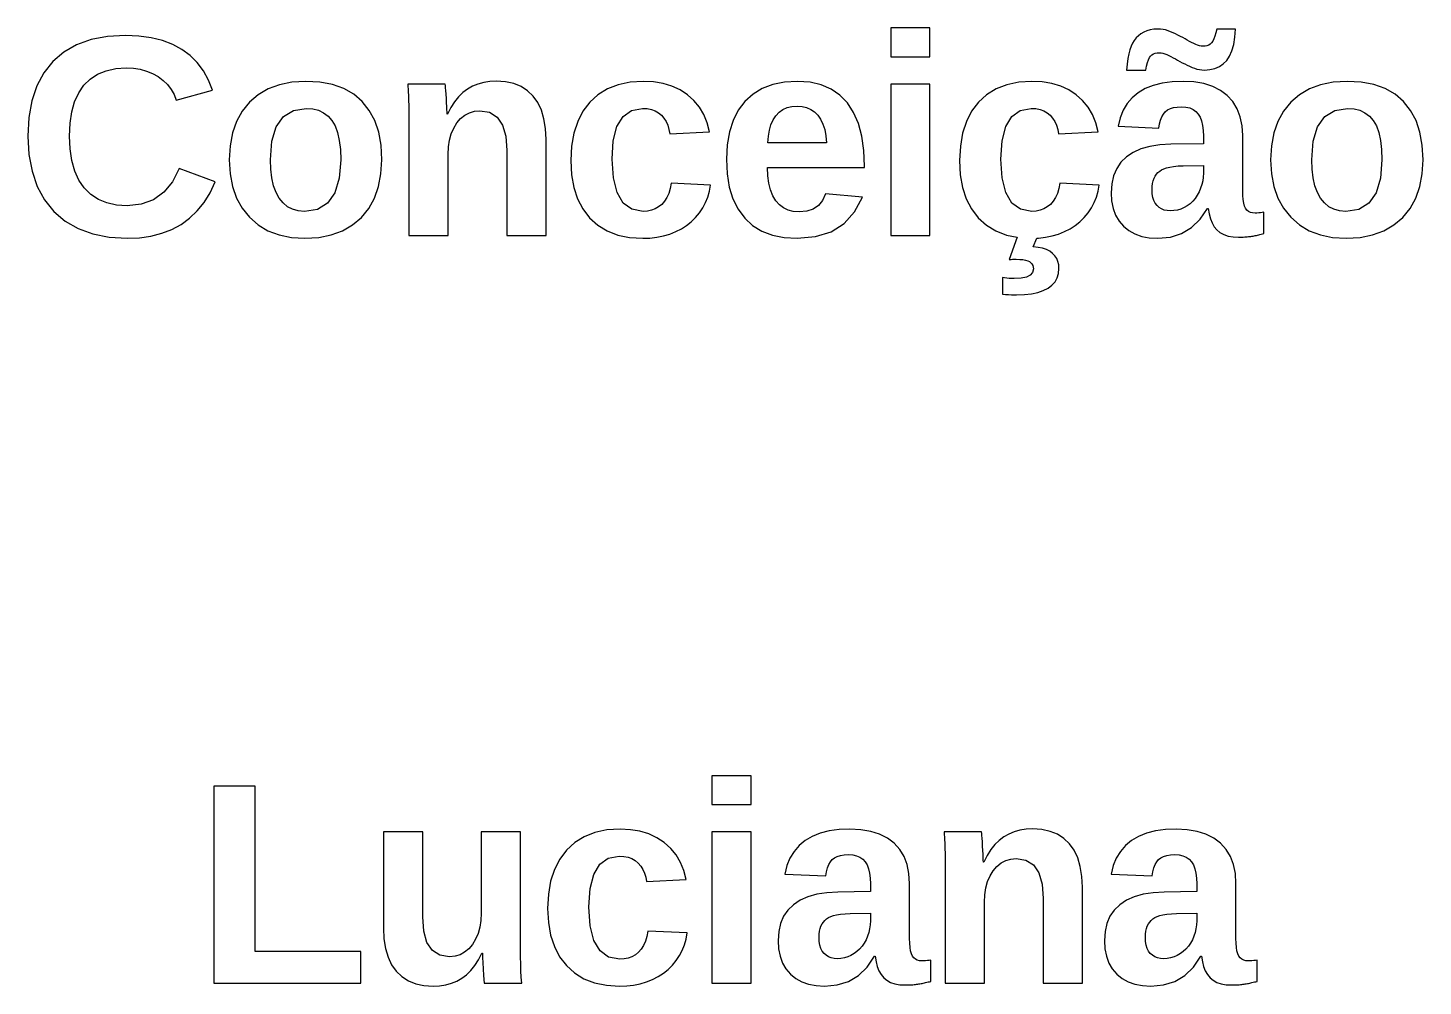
# Model space of a CAD drawing. Header units: metres. Extents: x 18 to 589, y 31 to 387.
# Drawn here: x 535 to 589.2, y 175.6 to 212.7 of the extents above; entities that cross this region are included whole.
import ezdxf

# ---------------------------------------------------------------- set-up
doc = ezdxf.new("R2010")
doc.units = ezdxf.units.M

msp = doc.modelspace()

# ---------------------------------------------------------------- linework, layer by layer
for p, q in [((537.473, 212.274), (536.91, 212.072)), ((538.106, 212.395), (537.473, 212.274)), ((538.809, 212.435), (538.106, 212.395)), ((539.327, 212.414), (538.809, 212.435)), ((539.805, 212.349), (539.327, 212.414)), ((540.243, 212.241), (539.805, 212.349)), ((540.641, 212.09), (540.243, 212.241)), ((570.024, 212.728), (568.5, 212.728)), ((568.5, 212.728), (568.5, 211.605)), ((570.024, 211.605), (570.024, 212.728)), ((577.952, 212.24), (577.885, 212.132)), ((578.029, 212.338), (577.952, 212.24)), ((578.114, 212.425), (578.029, 212.338)), ((578.21, 212.503), (578.114, 212.425)), ((578.316, 212.568), (578.21, 212.503)), ((578.435, 212.619), (578.316, 212.568)), ((578.568, 212.656), (578.435, 212.619)), ((578.713, 212.677), (578.568, 212.656)), ((578.871, 212.685), (578.713, 212.677)), ((578.969, 212.681), (578.871, 212.685)), ((579.067, 212.668), (578.969, 212.681)), ((579.164, 212.648), (579.067, 212.668)), ((579.262, 212.619), (579.164, 212.648)), ((579.36, 212.582), (579.262, 212.619)), ((579.457, 212.539), (579.36, 212.582)), ((579.552, 212.495), (579.457, 212.539)), ((579.647, 212.449), (579.552, 212.495)), ((579.74, 212.401), (579.647, 212.449)), ((579.831, 212.351), (579.74, 212.401)), ((579.921, 212.301), (579.831, 212.351)), ((580.009, 212.253), (579.921, 212.301)), ((580.094, 212.207), (580.009, 212.253)), ((580.999, 212.214), (580.952, 212.15)), ((581.042, 212.3), (580.999, 212.214)), ((581.081, 212.407), (581.042, 212.3)), ((581.117, 212.535), (581.081, 212.407)), ((581.15, 212.685), (581.117, 212.535)), ((581.882, 212.685), (581.15, 212.685)), ((581.809, 212.081), (581.856, 212.363)), ((581.856, 212.363), (581.882, 212.685)), ((536.417, 211.79), (535.993, 211.426)), ((536.91, 212.072), (536.417, 211.79)), ((541, 211.895), (540.641, 212.09)), ((541.318, 211.659), (541, 211.895)), ((577.735, 211.721), (577.7, 211.537)), ((577.778, 211.88), (577.735, 211.721)), ((577.827, 212.015), (577.778, 211.88)), ((577.885, 212.132), (577.827, 212.015)), ((578.587, 211.638), (578.637, 211.683)), ((578.637, 211.683), (578.697, 211.718)), ((578.697, 211.718), (578.765, 211.743)), ((578.765, 211.743), (578.841, 211.758)), ((578.841, 211.758), (578.926, 211.763)), ((578.926, 211.763), (578.992, 211.758)), ((578.992, 211.758), (579.062, 211.746)), ((579.062, 211.746), (579.136, 211.726)), ((579.136, 211.726), (579.212, 211.697)), ((579.212, 211.697), (579.292, 211.66)), ((580.177, 212.163), (580.094, 212.207)), ((580.257, 212.121), (580.177, 212.163)), ((580.335, 212.083), (580.257, 212.121)), ((580.409, 212.055), (580.335, 212.083)), ((580.48, 212.034), (580.409, 212.055)), ((580.548, 212.022), (580.48, 212.034)), ((580.613, 212.018), (580.548, 212.022)), ((580.696, 212.023), (580.613, 212.018)), ((580.771, 212.039), (580.696, 212.023)), ((580.839, 212.065), (580.771, 212.039)), ((580.899, 212.103), (580.839, 212.065)), ((580.952, 212.15), (580.899, 212.103)), ((581.649, 211.631), (581.74, 211.837)), ((581.74, 211.837), (581.809, 212.081)), ((535.993, 211.426), (535.644, 210.988)), ((538.057, 211.069), (538.428, 211.15)), ((538.428, 211.15), (538.841, 211.177)), ((538.841, 211.177), (539.118, 211.163)), ((539.118, 211.163), (539.38, 211.123)), ((541.596, 211.383), (541.318, 211.659)), ((541.834, 211.065), (541.596, 211.383)), ((568.5, 211.605), (570.024, 211.605)), ((577.672, 211.328), (577.651, 211.095)), ((577.7, 211.537), (577.672, 211.328)), ((578.394, 211.095), (578.426, 211.251)), ((578.426, 211.251), (578.461, 211.383)), ((578.461, 211.383), (578.5, 211.491)), ((578.5, 211.491), (578.542, 211.576)), ((578.542, 211.576), (578.587, 211.638)), ((579.292, 211.66), (579.374, 211.617)), ((579.374, 211.617), (579.458, 211.573)), ((579.458, 211.573), (579.545, 211.527)), ((579.545, 211.527), (579.633, 211.479)), ((579.633, 211.479), (579.723, 211.429)), ((579.723, 211.429), (579.815, 211.379)), ((579.815, 211.379), (579.907, 211.331)), ((579.907, 211.331), (580.001, 211.285)), ((580.001, 211.285), (580.096, 211.241)), ((580.096, 211.241), (580.192, 211.198)), ((580.192, 211.198), (580.289, 211.161)), ((580.289, 211.161), (580.385, 211.133)), ((580.385, 211.133), (580.481, 211.112)), ((580.886, 211.11), (581.079, 211.154)), ((581.079, 211.154), (581.252, 211.228)), ((581.252, 211.228), (581.405, 211.331)), ((581.405, 211.331), (581.537, 211.464)), ((581.537, 211.464), (581.649, 211.631)), ((535.644, 210.988), (535.372, 210.479)), ((537.195, 210.504), (537.44, 210.746)), ((537.44, 210.746), (537.728, 210.935)), ((537.728, 210.935), (538.057, 211.069)), ((539.38, 211.123), (539.626, 211.055)), ((539.626, 211.055), (539.858, 210.96)), ((539.858, 210.96), (540.075, 210.838)), ((540.075, 210.838), (540.271, 210.693)), ((540.271, 210.693), (540.439, 210.529)), ((542.031, 210.707), (541.834, 211.065)), ((542.188, 210.309), (542.031, 210.707)), ((545.266, 210.624), (544.779, 210.526)), ((545.803, 210.656), (545.266, 210.624)), ((546.351, 210.625), (545.803, 210.656)), ((546.844, 210.531), (546.351, 210.625)), ((552.707, 210.613), (552.485, 210.552)), ((552.944, 210.649), (552.707, 210.613)), ((553.195, 210.661), (552.944, 210.649)), ((553.551, 210.638), (553.195, 210.661)), ((553.872, 210.569), (553.551, 210.638)), ((558.386, 210.624), (557.922, 210.526)), ((558.9, 210.656), (558.386, 210.624)), ((559.3, 210.635), (558.9, 210.656)), ((559.672, 210.573), (559.3, 210.635)), ((564.385, 210.625), (563.928, 210.531)), ((564.89, 210.656), (564.385, 210.625)), ((565.372, 210.623), (564.89, 210.656)), ((565.806, 210.522), (565.372, 210.623)), ((573.468, 210.624), (573.004, 210.526)), ((573.982, 210.656), (573.468, 210.624)), ((574.382, 210.635), (573.982, 210.656)), ((574.754, 210.573), (574.382, 210.635)), ((577.651, 211.095), (578.394, 211.095)), ((579.42, 210.638), (579.036, 210.585)), ((579.842, 210.656), (579.42, 210.638)), ((580.267, 210.634), (579.842, 210.656)), ((580.65, 210.568), (580.267, 210.634)), ((580.481, 211.112), (580.577, 211.1)), ((580.577, 211.1), (580.672, 211.095)), ((580.672, 211.095), (580.886, 211.11)), ((585.67, 210.624), (585.183, 210.526)), ((586.207, 210.656), (585.67, 210.624)), ((586.755, 210.625), (586.207, 210.656)), ((587.248, 210.531), (586.755, 210.625)), ((535.372, 210.479), (535.178, 209.901)), ((536.835, 209.866), (536.993, 210.21)), ((536.993, 210.21), (537.195, 210.504)), ((540.439, 210.529), (540.579, 210.346)), ((540.579, 210.346), (540.692, 210.144)), ((540.692, 210.144), (540.778, 209.924)), ((540.778, 209.924), (542.188, 210.309)), ((543.954, 210.137), (543.617, 209.845)), ((544.341, 210.364), (543.954, 210.137)), ((544.779, 210.526), (544.341, 210.364)), ((547.283, 210.374), (546.844, 210.531)), ((547.667, 210.154), (547.283, 210.374)), ((547.997, 209.872), (547.667, 210.154)), ((551.215, 210.548), (549.761, 210.548)), ((549.761, 210.548), (549.768, 210.45)), ((549.768, 210.45), (549.774, 210.347)), ((549.774, 210.347), (549.78, 210.239)), ((549.78, 210.239), (549.786, 210.126)), ((549.786, 210.126), (549.791, 210.008)), ((551.222, 210.493), (551.215, 210.548)), ((551.23, 210.41), (551.222, 210.493)), ((551.238, 210.3), (551.23, 210.41)), ((551.248, 210.162), (551.238, 210.3)), ((551.258, 209.997), (551.248, 210.162)), ((551.735, 210.056), (551.58, 209.86)), ((551.903, 210.221), (551.735, 210.056)), ((552.083, 210.358), (551.903, 210.221)), ((552.277, 210.467), (552.083, 210.358)), ((552.485, 210.552), (552.277, 210.467)), ((554.158, 210.454), (553.872, 210.569)), ((554.41, 210.294), (554.158, 210.454)), ((554.627, 210.087), (554.41, 210.294)), ((554.807, 209.835), (554.627, 210.087)), ((557.14, 210.137), (556.822, 209.845)), ((557.506, 210.364), (557.14, 210.137)), ((557.922, 210.526), (557.506, 210.364)), ((560.014, 210.469), (559.672, 210.573)), ((560.329, 210.323), (560.014, 210.469)), ((560.614, 210.135), (560.329, 210.323)), ((560.865, 209.911), (560.614, 210.135)), ((563.158, 210.156), (562.845, 209.875)), ((563.519, 210.375), (563.158, 210.156)), ((563.928, 210.531), (563.519, 210.375)), ((566.192, 210.354), (565.806, 210.522)), ((566.531, 210.12), (566.192, 210.354)), ((566.822, 209.818), (566.531, 210.12)), ((570.024, 210.548), (568.5, 210.548)), ((568.5, 210.548), (568.5, 204.678)), ((570.024, 204.678), (570.024, 210.548)), ((572.222, 210.137), (571.904, 209.845)), ((572.588, 210.364), (572.222, 210.137)), ((573.004, 210.526), (572.588, 210.364)), ((575.096, 210.469), (574.754, 210.573)), ((575.411, 210.323), (575.096, 210.469)), ((575.696, 210.135), (575.411, 210.323)), ((575.947, 209.911), (575.696, 210.135)), ((578.104, 210.214), (577.868, 210.021)), ((578.377, 210.373), (578.104, 210.214)), ((578.688, 210.497), (578.377, 210.373)), ((579.036, 210.585), (578.688, 210.497)), ((580.993, 210.459), (580.65, 210.568)), ((581.295, 210.305), (580.993, 210.459)), ((581.556, 210.108), (581.295, 210.305)), ((581.773, 209.871), (581.556, 210.108)), ((584.359, 210.137), (584.021, 209.845)), ((584.746, 210.364), (584.359, 210.137)), ((585.183, 210.526), (584.746, 210.364)), ((587.687, 210.374), (587.248, 210.531)), ((588.071, 210.154), (587.687, 210.374)), ((588.401, 209.872), (588.071, 210.154)), ((535.178, 209.901), (535.061, 209.253)), ((536.723, 209.472), (536.835, 209.866)), ((543.617, 209.845), (543.336, 209.497)), ((544.936, 209.291), (545.325, 209.53)), ((545.325, 209.53), (545.825, 209.609)), ((545.825, 209.609), (546.073, 209.59)), ((546.073, 209.59), (546.296, 209.534)), ((546.296, 209.534), (546.494, 209.439)), ((548.269, 209.531), (547.997, 209.872)), ((548.481, 209.135), (548.269, 209.531)), ((549.791, 210.008), (549.796, 209.881)), ((549.796, 209.881), (549.8, 209.74)), ((549.8, 209.74), (549.802, 209.585)), ((549.802, 209.585), (549.804, 209.417)), ((551.268, 209.829), (551.258, 209.997)), ((551.276, 209.684), (551.268, 209.829)), ((551.281, 209.561), (551.276, 209.684)), ((551.284, 209.46), (551.281, 209.561)), ((551.437, 209.636), (551.307, 209.381)), ((551.58, 209.86), (551.437, 209.636)), ((552.348, 209.498), (552.56, 209.517)), ((552.56, 209.517), (552.937, 209.455)), ((554.946, 209.541), (554.807, 209.835)), ((555.046, 209.205), (554.946, 209.541)), ((556.822, 209.845), (556.559, 209.495)), ((558.114, 209.294), (558.444, 209.53)), ((558.444, 209.53), (558.867, 209.609)), ((558.867, 209.609), (559.05, 209.598)), ((559.05, 209.598), (559.215, 209.566)), ((559.215, 209.566), (559.362, 209.513)), ((559.362, 209.513), (559.492, 209.437)), ((561.076, 209.655), (560.865, 209.911)), ((561.246, 209.368), (561.076, 209.655)), ((562.586, 209.536), (562.384, 209.142)), ((562.845, 209.875), (562.586, 209.536)), ((564.168, 209.456), (564.313, 209.561)), ((564.313, 209.561), (564.479, 209.636)), ((564.479, 209.636), (564.664, 209.681)), ((564.664, 209.681), (564.869, 209.696)), ((564.869, 209.696), (565.062, 209.682)), ((565.062, 209.682), (565.239, 209.639)), ((565.239, 209.639), (565.4, 209.568)), ((565.4, 209.568), (565.544, 209.469)), ((567.062, 209.452), (566.822, 209.818)), ((571.904, 209.845), (571.641, 209.495)), ((573.196, 209.294), (573.526, 209.53)), ((573.526, 209.53), (573.95, 209.609)), ((573.95, 209.609), (574.132, 209.598)), ((574.132, 209.598), (574.297, 209.566)), ((574.297, 209.566), (574.444, 209.513)), ((574.444, 209.513), (574.574, 209.437)), ((576.158, 209.655), (575.947, 209.911)), ((576.328, 209.368), (576.158, 209.655)), ((577.516, 209.534), (577.398, 209.241)), ((577.672, 209.794), (577.516, 209.534)), ((577.868, 210.021), (577.672, 209.794)), ((579.156, 209.476), (579.244, 209.546)), ((579.244, 209.546), (579.351, 209.6)), ((579.351, 209.6), (579.475, 209.638)), ((579.475, 209.638), (579.617, 209.661)), ((579.617, 209.661), (579.777, 209.669)), ((579.777, 209.669), (579.949, 209.658)), ((579.949, 209.658), (580.101, 209.624)), ((580.101, 209.624), (580.232, 209.568)), ((580.232, 209.568), (580.343, 209.49)), ((581.942, 209.596), (581.773, 209.871)), ((582.062, 209.285), (581.942, 209.596)), ((584.021, 209.845), (583.74, 209.497)), ((585.34, 209.291), (585.729, 209.53)), ((585.729, 209.53), (586.229, 209.609)), ((586.229, 209.609), (586.477, 209.59)), ((586.477, 209.59), (586.7, 209.534)), ((586.7, 209.534), (586.899, 209.439)), ((588.674, 209.531), (588.401, 209.872)), ((588.886, 209.135), (588.674, 209.531)), ((535.061, 209.253), (535.022, 208.535)), ((536.633, 208.535), (536.656, 209.029)), ((536.656, 209.029), (536.723, 209.472)), ((543.117, 209.1), (542.961, 208.654)), ((543.336, 209.497), (543.117, 209.1)), ((544.658, 208.893), (544.936, 209.291)), ((546.494, 209.439), (546.668, 209.307)), ((546.668, 209.307), (546.817, 209.137)), ((546.817, 209.137), (546.94, 208.925)), ((548.633, 208.685), (548.481, 209.135)), ((549.804, 209.417), (549.805, 209.235)), ((549.805, 209.235), (549.805, 204.678)), ((551.286, 209.381), (551.284, 209.46)), ((551.307, 209.381), (551.286, 209.381)), ((551.546, 208.842), (551.668, 209.042)), ((551.668, 209.042), (551.812, 209.213)), ((551.812, 209.213), (551.973, 209.346)), ((551.973, 209.346), (552.152, 209.441)), ((552.152, 209.441), (552.348, 209.498)), ((552.937, 209.455), (553.23, 209.27)), ((553.23, 209.27), (553.44, 208.96)), ((555.106, 208.826), (555.046, 209.205)), ((556.354, 209.094), (556.207, 208.641)), ((556.559, 209.495), (556.354, 209.094)), ((557.879, 208.9), (558.114, 209.294)), ((559.492, 209.437), (559.605, 209.341)), ((559.605, 209.341), (559.702, 209.226)), ((559.702, 209.226), (559.782, 209.097)), ((559.782, 209.097), (559.847, 208.953)), ((561.376, 209.049), (561.246, 209.368)), ((561.466, 208.698), (561.376, 209.049)), ((562.384, 209.142), (562.239, 208.695)), ((563.792, 208.765), (563.853, 208.975)), ((563.853, 208.975), (563.936, 209.16)), ((563.936, 209.16), (564.042, 209.322)), ((564.042, 209.322), (564.168, 209.456)), ((565.544, 209.469), (565.672, 209.341)), ((565.672, 209.341), (565.781, 209.184)), ((565.781, 209.184), (565.869, 209)), ((565.869, 209), (565.938, 208.786)), ((567.249, 209.023), (567.062, 209.452)), ((567.382, 208.532), (567.249, 209.023)), ((571.436, 209.094), (571.289, 208.641)), ((571.641, 209.495), (571.436, 209.094)), ((572.961, 208.9), (573.196, 209.294)), ((574.574, 209.437), (574.687, 209.341)), ((574.687, 209.341), (574.784, 209.226)), ((574.784, 209.226), (574.864, 209.097)), ((574.864, 209.097), (574.929, 208.953)), ((576.458, 209.049), (576.328, 209.368)), ((576.548, 208.698), (576.458, 209.049)), ((577.398, 209.241), (577.32, 208.915)), ((578.909, 208.839), (578.935, 209.007)), ((578.935, 209.007), (578.972, 209.154)), ((578.972, 209.154), (579.022, 209.282)), ((579.022, 209.282), (579.083, 209.389)), ((579.083, 209.389), (579.156, 209.476)), ((580.343, 209.49), (580.434, 209.389)), ((580.434, 209.389), (580.506, 209.266)), ((580.506, 209.266), (580.562, 209.119)), ((580.562, 209.119), (580.602, 208.948)), ((582.134, 208.937), (582.062, 209.285)), ((583.521, 209.1), (583.365, 208.654)), ((583.74, 209.497), (583.521, 209.1)), ((585.062, 208.893), (585.34, 209.291)), ((586.899, 209.439), (587.072, 209.307)), ((587.072, 209.307), (587.221, 209.137)), ((587.221, 209.137), (587.344, 208.925)), ((589.037, 208.685), (588.886, 209.135)), ((535.022, 208.535), (535.063, 207.818)), ((536.657, 208.033), (536.633, 208.535)), ((542.961, 208.654), (542.867, 208.161)), ((544.491, 208.335), (544.658, 208.893)), ((546.94, 208.925), (547.036, 208.668)), ((547.036, 208.668), (547.104, 208.364)), ((548.723, 208.179), (548.633, 208.685)), ((551.383, 208.376), (551.451, 208.62)), ((551.451, 208.62), (551.546, 208.842)), ((553.44, 208.96), (553.565, 208.528)), ((553.565, 208.528), (553.607, 207.971)), ((555.126, 208.405), (555.106, 208.826)), ((556.207, 208.641), (556.119, 208.136)), ((557.737, 208.349), (557.879, 208.9)), ((559.847, 208.953), (559.897, 208.795)), ((559.897, 208.795), (559.931, 208.622)), ((559.931, 208.622), (561.466, 208.698)), ((562.239, 208.695), (562.153, 208.195)), ((563.735, 208.275), (563.753, 208.532)), ((563.753, 208.532), (563.792, 208.765)), ((565.938, 208.786), (565.986, 208.545)), ((565.986, 208.545), (566.013, 208.275)), ((567.462, 207.979), (567.382, 208.532)), ((571.289, 208.641), (571.202, 208.136)), ((572.82, 208.349), (572.961, 208.9)), ((574.929, 208.953), (574.979, 208.795)), ((574.979, 208.795), (575.013, 208.622)), ((575.013, 208.622), (576.548, 208.698)), ((577.32, 208.915), (578.909, 208.839)), ((580.602, 208.948), (580.626, 208.753)), ((580.626, 208.753), (580.634, 208.535)), ((580.634, 208.535), (580.634, 208.237)), ((582.158, 208.551), (582.134, 208.937)), ((582.158, 206.414), (582.158, 208.551)), ((583.365, 208.654), (583.271, 208.161)), ((584.896, 208.335), (585.062, 208.893)), ((587.344, 208.925), (587.44, 208.668)), ((587.44, 208.668), (587.509, 208.364)), ((589.128, 208.179), (589.037, 208.685)), ((536.726, 207.58), (536.657, 208.033)), ((542.867, 208.161), (542.836, 207.618)), ((544.436, 207.618), (544.491, 208.335)), ((547.104, 208.364), (547.145, 208.014)), ((547.145, 208.014), (547.159, 207.618)), ((548.754, 207.618), (548.723, 208.179)), ((551.329, 207.825), (551.343, 208.111)), ((551.343, 208.111), (551.383, 208.376)), ((553.607, 207.971), (553.607, 204.678)), ((555.126, 204.678), (555.126, 208.405)), ((556.119, 208.136), (556.09, 207.58)), ((557.69, 207.64), (557.737, 208.349)), ((562.153, 208.195), (562.124, 207.64)), ((566.013, 208.275), (563.735, 208.275)), ((567.489, 207.363), (567.462, 207.979)), ((571.202, 208.136), (571.172, 207.58)), ((572.772, 207.64), (572.82, 208.349)), ((577.907, 207.899), (577.648, 207.727)), ((578.209, 208.034), (577.907, 207.899)), ((578.553, 208.132), (578.209, 208.034)), ((578.94, 208.192), (578.553, 208.132)), ((579.37, 208.215), (578.94, 208.192)), ((580.634, 208.237), (579.37, 208.215)), ((583.271, 208.161), (583.24, 207.618)), ((584.84, 207.618), (584.896, 208.335)), ((587.509, 208.364), (587.55, 208.014)), ((587.55, 208.014), (587.563, 207.618)), ((589.158, 207.618), (589.128, 208.179)), ((535.063, 207.818), (535.183, 207.167)), ((536.841, 207.178), (536.726, 207.58)), ((542.836, 207.618), (542.867, 207.074)), ((544.449, 207.244), (544.436, 207.618)), ((547.159, 207.618), (547.103, 206.896)), ((548.722, 207.072), (548.754, 207.618)), ((551.329, 204.678), (551.329, 207.825)), ((556.09, 207.58), (556.119, 207.037)), ((557.738, 206.91), (557.69, 207.64)), ((562.124, 207.64), (562.152, 207.068)), ((567.489, 207.32), (567.489, 207.363)), ((571.172, 207.58), (571.201, 207.037)), ((572.82, 206.91), (572.772, 207.64)), ((577.434, 207.519), (577.268, 207.276)), ((577.648, 207.727), (577.434, 207.519)), ((579.327, 207.333), (579.477, 207.356)), ((579.477, 207.356), (579.653, 207.374)), ((579.653, 207.374), (579.853, 207.385)), ((579.853, 207.385), (580.634, 207.396)), ((580.634, 207.396), (580.634, 207.098)), ((583.24, 207.618), (583.271, 207.074)), ((584.854, 207.244), (584.84, 207.618)), ((587.563, 207.618), (587.507, 206.896)), ((589.126, 207.072), (589.158, 207.618)), ((535.183, 207.167), (535.385, 206.583)), ((537.003, 206.825), (536.841, 207.178)), ((537.211, 206.523), (537.003, 206.825)), ((540.891, 207.282), (540.63, 206.759)), ((542.286, 206.756), (540.891, 207.282)), ((542.867, 207.074), (542.961, 206.579)), ((544.49, 206.908), (544.449, 207.244)), ((544.558, 206.609), (544.49, 206.908)), ((547.103, 206.896), (546.934, 206.334)), ((548.627, 206.576), (548.722, 207.072)), ((556.119, 207.037), (556.206, 206.544)), ((557.882, 206.342), (557.738, 206.91)), ((562.152, 207.068), (562.238, 206.553)), ((563.737, 206.994), (563.724, 207.32)), ((563.724, 207.32), (567.489, 207.32)), ((563.775, 206.702), (563.737, 206.994)), ((571.201, 207.037), (571.289, 206.544)), ((572.964, 206.342), (572.82, 206.91)), ((577.149, 206.998), (577.078, 206.685)), ((577.268, 207.276), (577.149, 206.998)), ((578.662, 206.697), (578.686, 206.801)), ((578.686, 206.801), (578.718, 206.895)), ((578.718, 206.895), (578.76, 206.978)), ((578.76, 206.978), (578.811, 207.052)), ((578.811, 207.052), (578.87, 207.119)), ((578.87, 207.119), (578.938, 207.177)), ((578.938, 207.177), (579.014, 207.227)), ((579.014, 207.227), (579.099, 207.269)), ((579.099, 207.269), (579.201, 207.304)), ((579.201, 207.304), (579.327, 207.333)), ((580.628, 206.945), (580.607, 206.796)), ((580.634, 207.098), (580.628, 206.945)), ((583.271, 207.074), (583.365, 206.579)), ((584.894, 206.908), (584.854, 207.244)), ((584.962, 206.609), (584.894, 206.908)), ((587.507, 206.896), (587.338, 206.334)), ((589.031, 206.576), (589.126, 207.072)), ((535.385, 206.583), (535.666, 206.065)), ((537.463, 206.273), (537.211, 206.523)), ((537.755, 206.078), (537.463, 206.273)), ((540.299, 206.352), (539.896, 206.061)), ((540.63, 206.759), (540.299, 206.352)), ((541.858, 205.961), (542.089, 206.336)), ((542.089, 206.336), (542.286, 206.756)), ((542.961, 206.579), (543.117, 206.132)), ((544.653, 206.348), (544.558, 206.609)), ((544.775, 206.124), (544.653, 206.348)), ((546.934, 206.334), (546.653, 205.933)), ((548.469, 206.128), (548.627, 206.576)), ((556.206, 206.544), (556.352, 206.101)), ((558.122, 205.936), (557.882, 206.342)), ((559.887, 206.311), (559.815, 206.147)), ((559.942, 206.495), (559.887, 206.311)), ((559.979, 206.702), (559.942, 206.495)), ((561.509, 206.631), (559.979, 206.702)), ((561.401, 206.17), (561.466, 206.396)), ((561.466, 206.396), (561.509, 206.631)), ((562.238, 206.553), (562.38, 206.096)), ((563.839, 206.443), (563.775, 206.702)), ((563.927, 206.218), (563.839, 206.443)), ((565.964, 206.289), (565.856, 206.038)), ((567.402, 206.165), (565.964, 206.289)), ((571.289, 206.544), (571.434, 206.101)), ((573.204, 205.936), (572.964, 206.342)), ((574.97, 206.311), (574.897, 206.147)), ((575.024, 206.495), (574.97, 206.311)), ((575.062, 206.702), (575.024, 206.495)), ((576.591, 206.631), (575.062, 206.702)), ((576.483, 206.17), (576.548, 206.396)), ((576.548, 206.396), (576.591, 206.631)), ((577.078, 206.685), (577.054, 206.338)), ((577.054, 206.338), (577.073, 206.017)), ((578.644, 206.458), (578.648, 206.583)), ((578.651, 206.299), (578.644, 206.458)), ((578.648, 206.583), (578.662, 206.697)), ((578.674, 206.158), (578.651, 206.299)), ((580.466, 206.368), (580.394, 206.236)), ((580.527, 206.508), (580.466, 206.368)), ((580.574, 206.65), (580.527, 206.508)), ((580.607, 206.796), (580.574, 206.65)), ((582.163, 206.229), (582.158, 206.414)), ((583.365, 206.579), (583.521, 206.132)), ((585.057, 206.348), (584.962, 206.609)), ((585.179, 206.124), (585.057, 206.348)), ((587.338, 206.334), (587.057, 205.933)), ((588.873, 206.128), (589.031, 206.576)), ((535.666, 206.065), (536.029, 205.614)), ((538.089, 205.939), (537.755, 206.078)), ((538.463, 205.856), (538.089, 205.939)), ((538.879, 205.828), (538.463, 205.856)), ((539.423, 205.887), (538.879, 205.828)), ((539.896, 206.061), (539.423, 205.887)), ((541.594, 205.632), (541.858, 205.961)), ((543.117, 206.132), (543.336, 205.733)), ((543.336, 205.733), (543.617, 205.384)), ((544.923, 205.939), (544.775, 206.124)), ((545.094, 205.796), (544.923, 205.939)), ((545.29, 205.693), (545.094, 205.796)), ((546.653, 205.933), (546.26, 205.692)), ((547.962, 205.381), (548.247, 205.73)), ((548.247, 205.73), (548.469, 206.128)), ((556.352, 206.101), (556.555, 205.708)), ((558.458, 205.693), (558.122, 205.936)), ((559.493, 205.787), (559.359, 205.71)), ((559.616, 205.885), (559.493, 205.787)), ((559.724, 206.006), (559.616, 205.885)), ((559.815, 206.147), (559.724, 206.006)), ((561.078, 205.557), (561.207, 205.751)), ((561.207, 205.751), (561.315, 205.956)), ((561.315, 205.956), (561.401, 206.17)), ((562.38, 206.096), (562.579, 205.696)), ((564.042, 206.026), (563.927, 206.218)), ((564.179, 205.869), (564.042, 206.026)), ((564.338, 205.747), (564.179, 205.869)), ((564.519, 205.66), (564.338, 205.747)), ((565.7, 205.842), (565.496, 205.702)), ((565.856, 206.038), (565.7, 205.842)), ((567.101, 205.591), (567.402, 206.165)), ((571.434, 206.101), (571.637, 205.708)), ((573.54, 205.693), (573.204, 205.936)), ((574.575, 205.787), (574.441, 205.71)), ((574.698, 205.885), (574.575, 205.787)), ((574.806, 206.006), (574.698, 205.885)), ((574.897, 206.147), (574.806, 206.006)), ((576.16, 205.557), (576.289, 205.751)), ((576.289, 205.751), (576.397, 205.956)), ((576.397, 205.956), (576.483, 206.17)), ((577.073, 206.017), (577.131, 205.726)), ((577.131, 205.726), (577.226, 205.465)), ((578.713, 206.034), (578.674, 206.158)), ((578.767, 205.926), (578.713, 206.034)), ((578.836, 205.837), (578.767, 205.926)), ((578.918, 205.763), (578.836, 205.837)), ((579.011, 205.706), (578.918, 205.763)), ((579.882, 205.758), (579.756, 205.703)), ((580.002, 205.828), (579.882, 205.758)), ((580.116, 205.912), (580.002, 205.828)), ((580.218, 206.009), (580.116, 205.912)), ((580.311, 206.116), (580.218, 206.009)), ((580.394, 206.236), (580.311, 206.116)), ((580.51, 205.309), (580.792, 205.725)), ((580.792, 205.725), (580.824, 205.725)), ((580.824, 205.725), (580.855, 205.517)), ((582.176, 206.068), (582.163, 206.229)), ((582.199, 205.932), (582.176, 206.068)), ((582.23, 205.821), (582.199, 205.932)), ((582.27, 205.733), (582.23, 205.821)), ((582.32, 205.666), (582.27, 205.733)), ((583.521, 206.132), (583.74, 205.733)), ((583.74, 205.733), (584.021, 205.384)), ((585.327, 205.939), (585.179, 206.124)), ((585.499, 205.796), (585.327, 205.939)), ((585.694, 205.693), (585.499, 205.796)), ((587.057, 205.933), (586.664, 205.692)), ((588.366, 205.381), (588.651, 205.73)), ((588.651, 205.73), (588.873, 206.128)), ((536.029, 205.614), (536.465, 205.238)), ((536.465, 205.238), (536.968, 204.946)), ((540.965, 205.11), (541.296, 205.348)), ((541.296, 205.348), (541.594, 205.632)), ((543.617, 205.384), (543.953, 205.091)), ((545.51, 205.632), (545.29, 205.693)), ((545.754, 205.611), (545.51, 205.632)), ((546.26, 205.692), (545.754, 205.611)), ((547.621, 205.089), (547.962, 205.381)), ((556.555, 205.708), (556.817, 205.365)), ((556.817, 205.365), (557.132, 205.079)), ((558.889, 205.611), (558.458, 205.693)), ((559.057, 205.622), (558.889, 205.611)), ((559.214, 205.655), (559.057, 205.622)), ((559.359, 205.71), (559.214, 205.655)), ((560.579, 205.068), (560.763, 205.214)), ((560.763, 205.214), (560.929, 205.377)), ((560.929, 205.377), (561.078, 205.557)), ((562.579, 205.696), (562.835, 205.354)), ((562.835, 205.354), (563.143, 205.072)), ((564.721, 205.607), (564.519, 205.66)), ((564.945, 205.59), (564.721, 205.607)), ((565.244, 205.618), (564.945, 205.59)), ((565.496, 205.702), (565.244, 205.618)), ((566.697, 205.144), (567.101, 205.591)), ((571.637, 205.708), (571.899, 205.365)), ((571.899, 205.365), (572.214, 205.079)), ((573.971, 205.611), (573.54, 205.693)), ((574.139, 205.622), (573.971, 205.611)), ((574.296, 205.655), (574.139, 205.622)), ((574.441, 205.71), (574.296, 205.655)), ((575.661, 205.068), (575.845, 205.214)), ((575.845, 205.214), (576.011, 205.377)), ((576.011, 205.377), (576.16, 205.557)), ((577.226, 205.465), (577.36, 205.234)), ((577.36, 205.234), (577.532, 205.034)), ((579.113, 205.666), (579.011, 205.706)), ((579.226, 205.641), (579.113, 205.666)), ((579.349, 205.633), (579.226, 205.641)), ((579.489, 205.641), (579.349, 205.633)), ((579.625, 205.664), (579.489, 205.641)), ((579.756, 205.703), (579.625, 205.664)), ((580.175, 204.986), (580.51, 205.309)), ((580.855, 205.517), (580.903, 205.33)), ((580.903, 205.33), (580.968, 205.164)), ((582.383, 205.614), (582.32, 205.666)), ((582.457, 205.576), (582.383, 205.614)), ((582.543, 205.554), (582.457, 205.576)), ((582.641, 205.546), (582.543, 205.554)), ((582.71, 205.548), (582.641, 205.546)), ((582.778, 205.552), (582.71, 205.548)), ((582.846, 205.558), (582.778, 205.552)), ((582.912, 205.567), (582.846, 205.558)), ((582.978, 205.579), (582.912, 205.567)), ((582.978, 204.754), (582.978, 205.579)), ((584.021, 205.384), (584.357, 205.091)), ((585.914, 205.632), (585.694, 205.693)), ((586.158, 205.611), (585.914, 205.632)), ((586.664, 205.692), (586.158, 205.611)), ((588.025, 205.089), (588.366, 205.381)), ((536.968, 204.946), (537.538, 204.737)), ((537.538, 204.737), (538.175, 204.612)), ((539.351, 204.592), (539.796, 204.656)), ((539.796, 204.656), (540.213, 204.764)), ((540.213, 204.764), (540.603, 204.915)), ((540.603, 204.915), (540.965, 205.11)), ((543.953, 205.091), (544.336, 204.863)), ((544.336, 204.863), (544.767, 204.7)), ((544.767, 204.7), (545.245, 204.603)), ((546.306, 204.602), (546.793, 204.7)), ((546.793, 204.7), (547.231, 204.862)), ((547.231, 204.862), (547.621, 205.089)), ((549.805, 204.678), (551.329, 204.678)), ((553.607, 204.678), (555.126, 204.678)), ((557.132, 205.079), (557.496, 204.856)), ((557.496, 204.856), (557.908, 204.697)), ((557.908, 204.697), (558.369, 204.602)), ((559.424, 204.611), (559.68, 204.663)), ((559.68, 204.663), (559.925, 204.735)), ((559.925, 204.735), (560.158, 204.828)), ((560.158, 204.828), (560.377, 204.939)), ((560.377, 204.939), (560.579, 205.068)), ((563.143, 205.072), (563.501, 204.852)), ((563.501, 204.852), (563.908, 204.695)), ((563.908, 204.695), (564.364, 204.601)), ((565.581, 204.634), (566.191, 204.825)), ((566.191, 204.825), (566.697, 205.144)), ((568.5, 204.678), (570.024, 204.678)), ((572.214, 205.079), (572.578, 204.856)), ((572.578, 204.856), (572.99, 204.697)), ((572.99, 204.697), (573.405, 204.611)), ((574.506, 204.611), (574.762, 204.663)), ((574.762, 204.663), (575.007, 204.735)), ((575.007, 204.735), (575.24, 204.828)), ((575.24, 204.828), (575.46, 204.939)), ((575.46, 204.939), (575.661, 205.068)), ((577.532, 205.034), (577.737, 204.867)), ((577.737, 204.867), (577.973, 204.737)), ((577.973, 204.737), (578.239, 204.644)), ((578.239, 204.644), (578.535, 204.589)), ((579.351, 204.616), (579.789, 204.755)), ((579.789, 204.755), (580.175, 204.986)), ((580.968, 205.164), (581.052, 205.019)), ((581.052, 205.019), (581.152, 204.895)), ((581.152, 204.895), (581.274, 204.794)), ((581.274, 204.794), (581.42, 204.715)), ((581.42, 204.715), (581.589, 204.658)), ((581.589, 204.658), (581.783, 204.625)), ((582.381, 204.634), (582.428, 204.639)), ((582.428, 204.639), (582.473, 204.645)), ((582.473, 204.645), (582.517, 204.651)), ((582.517, 204.651), (582.56, 204.658)), ((582.56, 204.658), (582.603, 204.666)), ((582.603, 204.666), (582.647, 204.675)), ((582.647, 204.675), (582.69, 204.684)), ((582.69, 204.684), (582.733, 204.695)), ((582.733, 204.695), (582.778, 204.706)), ((582.778, 204.706), (582.825, 204.717)), ((582.825, 204.717), (582.873, 204.729)), ((582.873, 204.729), (582.924, 204.742)), ((582.924, 204.742), (582.978, 204.754)), ((584.357, 205.091), (584.741, 204.863)), ((584.741, 204.863), (585.171, 204.7)), ((585.171, 204.7), (585.649, 204.603)), ((586.71, 204.602), (587.197, 204.7)), ((587.197, 204.7), (587.635, 204.862)), ((587.635, 204.862), (588.025, 205.089)), ((538.175, 204.612), (538.879, 204.57)), ((538.879, 204.57), (539.351, 204.592)), ((545.245, 204.603), (545.77, 204.57)), ((545.77, 204.57), (546.306, 204.602)), ((558.369, 204.602), (558.878, 204.57)), ((558.878, 204.57), (559.157, 204.58)), ((559.157, 204.58), (559.424, 204.611)), ((564.364, 204.601), (564.869, 204.57)), ((564.869, 204.57), (565.581, 204.634)), ((573.405, 204.611), (573.092, 203.745)), ((574.025, 204.234), (574.164, 204.578)), ((574.219, 204.215), (574.025, 204.234)), ((574.164, 204.578), (574.239, 204.58)), ((574.391, 204.181), (574.219, 204.215)), ((574.239, 204.58), (574.506, 204.611)), ((574.543, 204.131), (574.391, 204.181)), ((574.673, 204.065), (574.543, 204.131)), ((578.535, 204.589), (578.86, 204.57)), ((578.86, 204.57), (579.351, 204.616)), ((581.783, 204.625), (582.001, 204.613)), ((582.001, 204.613), (582.065, 204.614)), ((582.065, 204.614), (582.125, 204.615)), ((582.125, 204.615), (582.182, 204.617)), ((582.182, 204.617), (582.236, 204.62)), ((582.236, 204.62), (582.286, 204.624)), ((582.286, 204.624), (582.334, 204.629)), ((582.334, 204.629), (582.381, 204.634)), ((585.649, 204.603), (586.175, 204.57)), ((586.175, 204.57), (586.71, 204.602)), ((573.092, 203.745), (573.128, 203.749)), ((573.128, 203.749), (573.174, 203.752)), ((573.174, 203.752), (573.23, 203.755)), ((573.23, 203.755), (573.297, 203.756)), ((573.297, 203.756), (573.374, 203.756)), ((573.374, 203.756), (573.509, 203.753)), ((573.509, 203.753), (573.628, 203.742)), ((573.628, 203.742), (573.73, 203.723)), ((573.73, 203.723), (573.815, 203.697)), ((573.815, 203.697), (573.884, 203.664)), ((573.884, 203.664), (573.939, 203.623)), ((573.939, 203.623), (573.982, 203.575)), ((573.982, 203.575), (574.012, 203.518)), ((574.782, 203.984), (574.673, 204.065)), ((574.871, 203.89), (574.782, 203.984)), ((574.94, 203.785), (574.871, 203.89)), ((574.989, 203.668), (574.94, 203.785)), ((575.019, 203.542), (574.989, 203.668)), ((572.916, 203.032), (572.837, 203.046)), ((572.837, 203.046), (572.837, 202.406)), ((573.002, 203.021), (572.916, 203.032)), ((573.093, 203.014), (573.002, 203.021)), ((573.19, 203.009), (573.093, 203.014)), ((573.561, 203.023), (573.293, 203.008)), ((573.769, 203.068), (573.561, 203.023)), ((573.917, 203.143), (573.769, 203.068)), ((574.007, 203.247), (573.917, 203.143)), ((574.036, 203.382), (574.007, 203.247)), ((574.012, 203.518), (574.03, 203.454)), ((574.03, 203.454), (574.036, 203.382)), ((574.877, 202.882), (574.961, 203.036)), ((574.961, 203.036), (575.012, 203.21)), ((575.012, 203.21), (575.029, 203.404)), ((575.029, 203.404), (575.019, 203.542)), ((573.293, 203.008), (573.19, 203.009)), ((574.207, 202.467), (574.422, 202.54)), ((574.422, 202.54), (574.606, 202.634)), ((574.606, 202.634), (574.758, 202.748)), ((574.758, 202.748), (574.877, 202.882)), ((572.837, 202.406), (572.957, 202.394)), ((572.957, 202.394), (573.071, 202.385)), ((573.071, 202.385), (573.181, 202.378)), ((573.181, 202.378), (573.285, 202.374)), ((573.285, 202.374), (573.385, 202.373)), ((573.385, 202.373), (573.689, 202.384)), ((573.689, 202.384), (573.963, 202.415)), ((573.963, 202.415), (574.207, 202.467)), ((563.09, 183.729), (561.565, 183.729)), ((561.565, 183.729), (561.565, 182.606)), ((563.09, 182.606), (563.09, 183.729)), ((543.842, 183.322), (542.242, 183.322)), ((542.242, 183.322), (542.242, 175.678)), ((543.842, 176.915), (543.842, 183.322)), ((561.565, 182.606), (563.09, 182.606)), ((550.34, 181.548), (548.816, 181.548)), ((548.816, 181.548), (548.816, 177.821)), ((550.34, 178.255), (550.34, 181.548)), ((554.138, 181.548), (552.613, 181.548)), ((552.613, 181.548), (552.613, 178.401)), ((554.138, 176.991), (554.138, 181.548)), ((556.605, 181.364), (556.239, 181.137)), ((557.021, 181.527), (556.605, 181.364)), ((557.485, 181.624), (557.021, 181.527)), ((557.999, 181.656), (557.485, 181.624)), ((558.399, 181.635), (557.999, 181.656)), ((558.771, 181.573), (558.399, 181.635)), ((559.113, 181.469), (558.771, 181.573)), ((559.428, 181.323), (559.113, 181.469)), ((563.09, 181.548), (561.565, 181.548)), ((561.565, 181.548), (561.565, 175.678)), ((563.09, 175.678), (563.09, 181.548)), ((565.453, 181.373), (565.179, 181.214)), ((565.763, 181.497), (565.453, 181.373)), ((566.111, 181.586), (565.763, 181.497)), ((566.496, 181.639), (566.111, 181.586)), ((566.918, 181.656), (566.496, 181.639)), ((567.342, 181.634), (566.918, 181.656)), ((567.726, 181.569), (567.342, 181.634)), ((568.069, 181.459), (567.726, 181.569)), ((568.371, 181.306), (568.069, 181.459)), ((572.025, 181.548), (570.571, 181.548)), ((570.571, 181.548), (570.577, 181.45)), ((570.577, 181.45), (570.584, 181.347)), ((572.032, 181.493), (572.025, 181.548)), ((572.04, 181.41), (572.032, 181.493)), ((572.048, 181.3), (572.04, 181.41)), ((572.893, 181.358), (572.713, 181.222)), ((573.087, 181.467), (572.893, 181.358)), ((573.295, 181.552), (573.087, 181.467)), ((573.517, 181.613), (573.295, 181.552)), ((573.754, 181.65), (573.517, 181.613)), ((574.005, 181.662), (573.754, 181.65)), ((574.361, 181.639), (574.005, 181.662)), ((574.682, 181.57), (574.361, 181.639)), ((574.969, 181.455), (574.682, 181.57)), ((575.22, 181.294), (574.969, 181.455)), ((578.115, 181.373), (577.842, 181.214)), ((578.426, 181.497), (578.115, 181.373)), ((578.774, 181.586), (578.426, 181.497)), ((579.159, 181.639), (578.774, 181.586)), ((579.581, 181.656), (579.159, 181.639)), ((580.005, 181.634), (579.581, 181.656)), ((580.389, 181.569), (580.005, 181.634)), ((580.732, 181.459), (580.389, 181.569)), ((581.034, 181.306), (580.732, 181.459)), ((555.921, 180.845), (555.657, 180.495)), ((556.239, 181.137), (555.921, 180.845)), ((559.713, 181.136), (559.428, 181.323)), ((559.964, 180.911), (559.713, 181.136)), ((560.175, 180.656), (559.964, 180.911)), ((564.944, 181.021), (564.748, 180.794)), ((565.179, 181.214), (564.944, 181.021)), ((568.632, 181.108), (568.371, 181.306)), ((568.849, 180.871), (568.632, 181.108)), ((569.018, 180.596), (568.849, 180.871)), ((570.584, 181.347), (570.59, 181.239)), ((570.59, 181.239), (570.595, 181.126)), ((570.595, 181.126), (570.601, 181.008)), ((570.601, 181.008), (570.606, 180.881)), ((570.606, 180.881), (570.61, 180.74)), ((572.058, 181.162), (572.048, 181.3)), ((572.068, 180.997), (572.058, 181.162)), ((572.078, 180.829), (572.068, 180.997)), ((572.086, 180.684), (572.078, 180.829)), ((572.39, 180.861), (572.247, 180.636)), ((572.545, 181.056), (572.39, 180.861)), ((572.713, 181.222), (572.545, 181.056)), ((575.437, 181.087), (575.22, 181.294)), ((575.617, 180.835), (575.437, 181.087)), ((575.757, 180.542), (575.617, 180.835)), ((577.607, 181.021), (577.411, 180.794)), ((577.842, 181.214), (577.607, 181.021)), ((581.295, 181.108), (581.034, 181.306)), ((581.512, 180.871), (581.295, 181.108)), ((581.68, 180.596), (581.512, 180.871)), ((555.657, 180.495), (555.452, 180.094)), ((556.978, 179.9), (557.213, 180.294)), ((557.213, 180.294), (557.543, 180.531)), ((557.543, 180.531), (557.966, 180.609)), ((557.966, 180.609), (558.149, 180.599)), ((558.149, 180.599), (558.314, 180.566)), ((558.314, 180.566), (558.461, 180.513)), ((558.461, 180.513), (558.591, 180.437)), ((558.591, 180.437), (558.704, 180.341)), ((558.704, 180.341), (558.801, 180.226)), ((560.345, 180.368), (560.175, 180.656)), ((560.475, 180.049), (560.345, 180.368)), ((564.591, 180.534), (564.474, 180.241)), ((564.748, 180.794), (564.591, 180.534)), ((566.048, 180.154), (566.097, 180.282)), ((566.097, 180.282), (566.159, 180.389)), ((566.159, 180.389), (566.232, 180.476)), ((566.232, 180.476), (566.32, 180.546)), ((566.32, 180.546), (566.426, 180.6)), ((566.426, 180.6), (566.55, 180.638)), ((566.55, 180.638), (566.693, 180.661)), ((566.693, 180.661), (566.853, 180.669)), ((566.853, 180.669), (567.025, 180.658)), ((567.025, 180.658), (567.177, 180.624)), ((567.177, 180.624), (567.308, 180.568)), ((567.308, 180.568), (567.419, 180.49)), ((567.419, 180.49), (567.509, 180.39)), ((567.509, 180.39), (567.582, 180.266)), ((569.138, 180.285), (569.018, 180.596)), ((569.21, 179.937), (569.138, 180.285)), ((570.61, 180.74), (570.612, 180.585)), ((570.612, 180.585), (570.614, 180.417)), ((570.614, 180.417), (570.614, 180.235)), ((572.091, 180.561), (572.086, 180.684)), ((572.094, 180.46), (572.091, 180.561)), ((572.095, 180.381), (572.094, 180.46)), ((572.117, 180.381), (572.095, 180.381)), ((572.247, 180.636), (572.117, 180.381)), ((572.622, 180.213), (572.783, 180.346)), ((572.783, 180.346), (572.962, 180.441)), ((572.962, 180.441), (573.158, 180.498)), ((573.158, 180.498), (573.37, 180.517)), ((573.37, 180.517), (573.747, 180.455)), ((573.747, 180.455), (574.04, 180.27)), ((575.856, 180.205), (575.757, 180.542)), ((577.254, 180.534), (577.136, 180.241)), ((577.411, 180.794), (577.254, 180.534)), ((578.711, 180.154), (578.76, 180.282)), ((578.76, 180.282), (578.821, 180.389)), ((578.821, 180.389), (578.894, 180.476)), ((578.894, 180.476), (578.983, 180.546)), ((578.983, 180.546), (579.089, 180.6)), ((579.089, 180.6), (579.213, 180.638)), ((579.213, 180.638), (579.355, 180.661)), ((579.355, 180.661), (579.516, 180.669)), ((579.516, 180.669), (579.688, 180.658)), ((579.688, 180.658), (579.839, 180.624)), ((579.839, 180.624), (579.971, 180.568)), ((579.971, 180.568), (580.081, 180.49)), ((580.081, 180.49), (580.172, 180.39)), ((580.172, 180.39), (580.244, 180.266)), ((581.801, 180.285), (581.68, 180.596)), ((581.873, 179.937), (581.801, 180.285)), ((555.452, 180.094), (555.306, 179.641)), ((556.836, 179.349), (556.978, 179.9)), ((558.801, 180.226), (558.881, 180.097)), ((558.881, 180.097), (558.946, 179.953)), ((558.946, 179.953), (558.996, 179.795)), ((558.996, 179.795), (559.03, 179.622)), ((560.565, 179.698), (560.475, 180.049)), ((564.474, 180.241), (564.395, 179.915)), ((564.395, 179.915), (565.985, 179.839)), ((565.985, 179.839), (566.01, 180.007)), ((566.01, 180.007), (566.048, 180.154)), ((567.582, 180.266), (567.638, 180.119)), ((567.638, 180.119), (567.678, 179.948)), ((567.678, 179.948), (567.702, 179.753)), ((567.702, 179.753), (567.71, 179.535)), ((569.234, 179.551), (569.21, 179.937)), ((570.614, 180.235), (570.614, 175.678)), ((572.261, 179.62), (572.356, 179.842)), ((572.356, 179.842), (572.478, 180.042)), ((572.478, 180.042), (572.622, 180.213)), ((574.04, 180.27), (574.25, 179.96)), ((574.25, 179.96), (574.376, 179.528)), ((575.916, 179.826), (575.856, 180.205)), ((575.936, 179.405), (575.916, 179.826)), ((577.136, 180.241), (577.058, 179.915)), ((577.058, 179.915), (578.648, 179.839)), ((578.648, 179.839), (578.673, 180.007)), ((578.673, 180.007), (578.711, 180.154)), ((580.244, 180.266), (580.3, 180.119)), ((580.3, 180.119), (580.341, 179.948)), ((580.341, 179.948), (580.365, 179.753)), ((580.365, 179.753), (580.373, 179.535)), ((581.897, 179.551), (581.873, 179.937)), ((555.306, 179.641), (555.218, 179.136)), ((556.789, 178.64), (556.836, 179.349)), ((559.03, 179.622), (560.565, 179.698)), ((566.016, 179.192), (565.629, 179.132)), ((566.446, 179.215), (566.016, 179.192)), ((567.71, 179.237), (566.446, 179.215)), ((567.71, 179.535), (567.71, 179.237)), ((569.234, 177.414), (569.234, 179.551)), ((572.152, 179.111), (572.193, 179.376)), ((572.193, 179.376), (572.261, 179.62)), ((574.376, 179.528), (574.417, 178.971)), ((575.936, 175.678), (575.936, 179.405)), ((578.679, 179.192), (578.291, 179.132)), ((579.109, 179.215), (578.679, 179.192)), ((580.373, 179.237), (579.109, 179.215)), ((580.373, 179.535), (580.373, 179.237)), ((581.897, 177.414), (581.897, 179.551)), ((555.218, 179.136), (555.189, 178.58)), ((564.724, 178.727), (564.51, 178.518)), ((564.983, 178.899), (564.724, 178.727)), ((565.284, 179.034), (564.983, 178.899)), ((565.629, 179.132), (565.284, 179.034)), ((572.139, 178.824), (572.152, 179.111)), ((572.139, 175.678), (572.139, 178.824)), ((574.417, 178.971), (574.417, 175.678)), ((577.386, 178.727), (577.172, 178.518)), ((577.645, 178.899), (577.386, 178.727)), ((577.947, 179.034), (577.645, 178.899)), ((578.291, 179.132), (577.947, 179.034)), ((550.382, 177.698), (550.34, 178.255)), ((552.6, 178.115), (552.559, 177.85)), ((552.613, 178.401), (552.6, 178.115)), ((555.189, 178.58), (555.218, 178.037)), ((556.837, 177.91), (556.789, 178.64)), ((564.343, 178.275), (564.225, 177.998)), ((564.51, 178.518), (564.343, 178.275)), ((565.887, 178.052), (565.946, 178.118)), ((565.946, 178.118), (566.014, 178.176)), ((566.014, 178.176), (566.09, 178.226)), ((566.09, 178.226), (566.175, 178.268)), ((566.175, 178.268), (566.276, 178.303)), ((566.276, 178.303), (566.402, 178.333)), ((566.402, 178.333), (566.553, 178.356)), ((566.553, 178.356), (566.729, 178.373)), ((566.729, 178.373), (566.929, 178.385)), ((566.929, 178.385), (567.71, 178.396)), ((567.71, 178.396), (567.71, 178.098)), ((577.006, 178.275), (576.887, 177.998)), ((577.172, 178.518), (577.006, 178.275)), ((578.549, 178.052), (578.609, 178.118)), ((578.609, 178.118), (578.676, 178.176)), ((578.676, 178.176), (578.753, 178.226)), ((578.753, 178.226), (578.837, 178.268)), ((578.837, 178.268), (578.939, 178.303)), ((578.939, 178.303), (579.065, 178.333)), ((579.065, 178.333), (579.216, 178.356)), ((579.216, 178.356), (579.391, 178.373)), ((579.391, 178.373), (579.592, 178.385)), ((579.592, 178.385), (580.373, 178.396)), ((580.373, 178.396), (580.373, 178.098)), ((548.816, 177.821), (548.836, 177.4)), ((550.507, 177.265), (550.382, 177.698)), ((552.491, 177.606), (552.396, 177.384)), ((552.559, 177.85), (552.491, 177.606)), ((555.218, 178.037), (555.305, 177.544)), ((556.981, 177.342), (556.837, 177.91)), ((559.079, 177.702), (559.041, 177.495)), ((560.608, 177.631), (559.079, 177.702)), ((560.565, 177.395), (560.608, 177.631)), ((564.153, 177.685), (564.13, 177.338)), ((564.225, 177.998), (564.153, 177.685)), ((565.719, 177.457), (565.724, 177.582)), ((565.724, 177.582), (565.738, 177.697)), ((565.738, 177.697), (565.761, 177.801)), ((565.761, 177.801), (565.794, 177.895)), ((565.794, 177.895), (565.836, 177.978)), ((565.836, 177.978), (565.887, 178.052)), ((567.65, 177.65), (567.602, 177.507)), ((567.683, 177.796), (567.65, 177.65)), ((567.703, 177.945), (567.683, 177.796)), ((567.71, 178.098), (567.703, 177.945)), ((576.816, 177.685), (576.792, 177.338)), ((576.887, 177.998), (576.816, 177.685)), ((578.382, 177.457), (578.386, 177.582)), ((578.386, 177.582), (578.4, 177.697)), ((578.4, 177.697), (578.424, 177.801)), ((578.424, 177.801), (578.456, 177.895)), ((578.456, 177.895), (578.498, 177.978)), ((578.498, 177.978), (578.549, 178.052)), ((580.312, 177.65), (580.265, 177.507)), ((580.346, 177.796), (580.312, 177.65)), ((580.366, 177.945), (580.346, 177.796)), ((580.373, 178.098), (580.366, 177.945)), ((548.836, 177.4), (548.896, 177.021)), ((550.715, 176.956), (550.507, 177.265)), ((552.274, 177.183), (552.13, 177.013)), ((552.396, 177.384), (552.274, 177.183)), ((555.305, 177.544), (555.45, 177.1)), ((555.45, 177.1), (555.654, 176.707)), ((557.221, 176.936), (556.981, 177.342)), ((558.914, 177.147), (558.823, 177.005)), ((558.986, 177.31), (558.914, 177.147)), ((559.041, 177.495), (558.986, 177.31)), ((560.414, 176.955), (560.5, 177.17)), ((560.5, 177.17), (560.565, 177.395)), ((564.13, 177.338), (564.149, 177.017)), ((565.727, 177.299), (565.719, 177.457)), ((565.75, 177.158), (565.727, 177.299)), ((565.788, 177.033), (565.75, 177.158)), ((565.842, 176.926), (565.788, 177.033)), ((567.387, 177.116), (567.294, 177.008)), ((567.47, 177.236), (567.387, 177.116)), ((567.542, 177.368), (567.47, 177.236)), ((567.602, 177.507), (567.542, 177.368)), ((569.239, 177.229), (569.234, 177.414)), ((569.252, 177.068), (569.239, 177.229)), ((569.274, 176.932), (569.252, 177.068)), ((576.792, 177.338), (576.811, 177.017)), ((578.389, 177.299), (578.382, 177.457)), ((578.413, 177.158), (578.389, 177.299)), ((578.451, 177.033), (578.413, 177.158)), ((578.505, 176.926), (578.451, 177.033)), ((580.05, 177.116), (579.957, 177.008)), ((580.132, 177.236), (580.05, 177.116)), ((580.205, 177.368), (580.132, 177.236)), ((580.265, 177.507), (580.205, 177.368)), ((581.902, 177.229), (581.897, 177.414)), ((581.915, 177.068), (581.902, 177.229)), ((581.937, 176.932), (581.915, 177.068)), ((547.944, 176.915), (543.842, 176.915)), ((547.944, 175.678), (547.944, 176.915)), ((548.896, 177.021), (548.995, 176.685)), ((548.995, 176.685), (549.135, 176.392)), ((551.007, 176.771), (550.715, 176.956)), ((551.382, 176.709), (551.007, 176.771)), ((551.595, 176.728), (551.382, 176.709)), ((551.79, 176.785), (551.595, 176.728)), ((551.969, 176.88), (551.79, 176.785)), ((552.13, 177.013), (551.969, 176.88)), ((552.365, 176.369), (552.507, 176.592)), ((552.507, 176.592), (552.635, 176.844)), ((552.635, 176.844), (552.662, 176.844)), ((552.662, 176.844), (552.665, 176.674)), ((552.665, 176.674), (552.672, 176.473)), ((554.139, 176.699), (554.138, 176.991)), ((554.145, 176.421), (554.139, 176.699)), ((555.654, 176.707), (555.916, 176.364)), ((557.556, 176.692), (557.221, 176.936)), ((557.988, 176.611), (557.556, 176.692)), ((558.156, 176.622), (557.988, 176.611)), ((558.313, 176.655), (558.156, 176.622)), ((558.458, 176.71), (558.313, 176.655)), ((558.592, 176.786), (558.458, 176.71)), ((558.715, 176.885), (558.592, 176.786)), ((558.823, 177.005), (558.715, 176.885)), ((560.028, 176.377), (560.177, 176.557)), ((560.177, 176.557), (560.306, 176.751)), ((560.306, 176.751), (560.414, 176.955)), ((564.149, 177.017), (564.206, 176.726)), ((564.206, 176.726), (564.301, 176.465)), ((565.912, 176.836), (565.842, 176.926)), ((565.994, 176.763), (565.912, 176.836)), ((566.086, 176.706), (565.994, 176.763)), ((566.189, 176.665), (566.086, 176.706)), ((566.301, 176.641), (566.189, 176.665)), ((566.424, 176.633), (566.301, 176.641)), ((566.565, 176.641), (566.424, 176.633)), ((566.701, 176.664), (566.565, 176.641)), ((566.832, 176.703), (566.701, 176.664)), ((566.957, 176.758), (566.832, 176.703)), ((567.078, 176.828), (566.957, 176.758)), ((567.191, 176.912), (567.078, 176.828)), ((567.294, 177.008), (567.191, 176.912)), ((567.585, 176.309), (567.867, 176.725)), ((567.867, 176.725), (567.9, 176.725)), ((567.9, 176.725), (567.93, 176.516)), ((567.93, 176.516), (567.978, 176.329)), ((569.306, 176.82), (569.274, 176.932)), ((569.346, 176.733), (569.306, 176.82)), ((569.396, 176.666), (569.346, 176.733)), ((569.459, 176.613), (569.396, 176.666)), ((569.533, 176.576), (569.459, 176.613)), ((569.619, 176.553), (569.533, 176.576)), ((569.717, 176.546), (569.619, 176.553)), ((569.786, 176.547), (569.717, 176.546)), ((569.854, 176.551), (569.786, 176.547)), ((569.922, 176.558), (569.854, 176.551)), ((569.988, 176.567), (569.922, 176.558)), ((570.054, 176.579), (569.988, 176.567)), ((570.054, 175.754), (570.054, 176.579)), ((576.811, 177.017), (576.869, 176.726)), ((576.869, 176.726), (576.964, 176.465)), ((578.574, 176.836), (578.505, 176.926)), ((578.656, 176.763), (578.574, 176.836)), ((578.749, 176.706), (578.656, 176.763)), ((578.851, 176.665), (578.749, 176.706)), ((578.964, 176.641), (578.851, 176.665)), ((579.087, 176.633), (578.964, 176.641)), ((579.228, 176.641), (579.087, 176.633)), ((579.363, 176.664), (579.228, 176.641)), ((579.494, 176.703), (579.363, 176.664)), ((579.62, 176.758), (579.494, 176.703)), ((579.741, 176.828), (579.62, 176.758)), ((579.854, 176.912), (579.741, 176.828)), ((579.957, 177.008), (579.854, 176.912)), ((580.248, 176.309), (580.53, 176.725)), ((580.53, 176.725), (580.563, 176.725)), ((580.563, 176.725), (580.593, 176.516)), ((580.593, 176.516), (580.641, 176.329)), ((581.968, 176.82), (581.937, 176.932)), ((582.008, 176.733), (581.968, 176.82)), ((582.059, 176.666), (582.008, 176.733)), ((582.121, 176.613), (582.059, 176.666)), ((582.196, 176.576), (582.121, 176.613)), ((582.282, 176.553), (582.196, 176.576)), ((582.38, 176.546), (582.282, 176.553)), ((582.449, 176.547), (582.38, 176.546)), ((582.517, 176.551), (582.449, 176.547)), ((582.584, 176.558), (582.517, 176.551)), ((582.651, 176.567), (582.584, 176.558)), ((582.716, 176.579), (582.651, 176.567)), ((582.716, 175.754), (582.716, 176.579)), ((549.135, 176.392), (549.315, 176.142)), ((549.315, 176.142), (549.532, 175.936)), ((551.862, 175.873), (552.043, 176.009)), ((552.043, 176.009), (552.211, 176.174)), ((552.211, 176.174), (552.365, 176.369)), ((552.672, 176.473), (552.685, 176.24)), ((552.685, 176.24), (552.704, 175.975)), ((552.704, 175.975), (552.727, 175.678)), ((554.153, 176.159), (554.145, 176.421)), ((554.165, 175.911), (554.153, 176.159)), ((555.916, 176.364), (556.231, 176.078)), ((556.231, 176.078), (556.595, 175.856)), ((559.477, 175.939), (559.678, 176.068)), ((559.678, 176.068), (559.862, 176.214)), ((559.862, 176.214), (560.028, 176.377)), ((564.301, 176.465), (564.435, 176.234)), ((564.435, 176.234), (564.607, 176.033)), ((564.607, 176.033), (564.813, 175.866)), ((566.865, 175.754), (567.251, 175.985)), ((567.251, 175.985), (567.585, 176.309)), ((567.978, 176.329), (568.044, 176.163)), ((568.044, 176.163), (568.127, 176.018)), ((568.127, 176.018), (568.228, 175.895)), ((576.964, 176.465), (577.098, 176.234)), ((577.098, 176.234), (577.27, 176.033)), ((577.27, 176.033), (577.476, 175.866)), ((579.528, 175.754), (579.914, 175.985)), ((579.914, 175.985), (580.248, 176.309)), ((580.641, 176.329), (580.707, 176.163)), ((580.707, 176.163), (580.79, 176.018)), ((580.79, 176.018), (580.891, 175.895)), ((542.242, 175.678), (547.944, 175.678)), ((549.532, 175.936), (549.784, 175.776)), ((549.784, 175.776), (550.07, 175.661)), ((550.07, 175.661), (550.391, 175.592)), ((550.391, 175.592), (550.747, 175.57)), ((550.747, 175.57), (550.998, 175.582)), ((550.998, 175.582), (551.235, 175.618)), ((551.235, 175.618), (551.458, 175.679)), ((551.458, 175.679), (551.667, 175.764)), ((551.667, 175.764), (551.862, 175.873)), ((552.727, 175.678), (554.181, 175.678)), ((554.181, 175.678), (554.165, 175.911)), ((556.595, 175.856), (557.007, 175.697)), ((557.007, 175.697), (557.468, 175.601)), ((557.468, 175.601), (557.977, 175.57)), ((557.977, 175.57), (558.256, 175.58)), ((558.256, 175.58), (558.523, 175.611)), ((558.523, 175.611), (558.779, 175.662)), ((558.779, 175.662), (559.024, 175.734)), ((559.024, 175.734), (559.257, 175.827)), ((559.257, 175.827), (559.477, 175.939)), ((561.565, 175.678), (563.09, 175.678)), ((564.813, 175.866), (565.049, 175.736)), ((565.049, 175.736), (565.315, 175.644)), ((565.315, 175.644), (565.61, 175.588)), ((565.61, 175.588), (565.936, 175.57)), ((565.936, 175.57), (566.426, 175.616)), ((566.426, 175.616), (566.865, 175.754)), ((568.228, 175.895), (568.35, 175.793)), ((568.35, 175.793), (568.495, 175.714)), ((568.495, 175.714), (568.665, 175.658)), ((568.665, 175.658), (568.859, 175.624)), ((568.859, 175.624), (569.077, 175.613)), ((569.077, 175.613), (569.141, 175.613)), ((569.141, 175.613), (569.201, 175.615)), ((569.201, 175.615), (569.258, 175.617)), ((569.258, 175.617), (569.312, 175.62)), ((569.312, 175.62), (569.362, 175.624)), ((569.362, 175.624), (569.41, 175.628)), ((569.41, 175.628), (569.457, 175.633)), ((569.457, 175.633), (569.504, 175.639)), ((569.504, 175.639), (569.549, 175.645)), ((569.549, 175.645), (569.593, 175.651)), ((569.593, 175.651), (569.636, 175.658)), ((569.636, 175.658), (569.679, 175.666)), ((569.679, 175.666), (569.723, 175.674)), ((569.723, 175.674), (569.766, 175.684)), ((569.766, 175.684), (569.809, 175.694)), ((569.809, 175.694), (569.854, 175.705)), ((569.854, 175.705), (569.901, 175.717)), ((569.901, 175.717), (569.95, 175.729)), ((569.95, 175.729), (570.001, 175.741)), ((570.001, 175.741), (570.054, 175.754)), ((570.614, 175.678), (572.139, 175.678)), ((574.417, 175.678), (575.936, 175.678)), ((577.476, 175.866), (577.711, 175.736)), ((577.711, 175.736), (577.977, 175.644)), ((577.977, 175.644), (578.273, 175.588)), ((578.273, 175.588), (578.599, 175.57)), ((578.599, 175.57), (579.089, 175.616)), ((579.089, 175.616), (579.528, 175.754)), ((580.891, 175.895), (581.012, 175.793)), ((581.012, 175.793), (581.158, 175.714)), ((581.158, 175.714), (581.328, 175.658)), ((581.328, 175.658), (581.522, 175.624)), ((581.522, 175.624), (581.74, 175.613)), ((581.74, 175.613), (581.803, 175.613)), ((581.803, 175.613), (581.864, 175.615)), ((581.864, 175.615), (581.92, 175.617)), ((581.92, 175.617), (581.974, 175.62)), ((581.974, 175.62), (582.025, 175.624)), ((582.025, 175.624), (582.073, 175.628)), ((582.073, 175.628), (582.12, 175.633)), ((582.12, 175.633), (582.166, 175.639)), ((582.166, 175.639), (582.211, 175.645)), ((582.211, 175.645), (582.255, 175.651)), ((582.255, 175.651), (582.299, 175.658)), ((582.299, 175.658), (582.342, 175.666)), ((582.342, 175.666), (582.385, 175.674)), ((582.385, 175.674), (582.429, 175.684)), ((582.429, 175.684), (582.472, 175.694)), ((582.472, 175.694), (582.517, 175.705)), ((582.517, 175.705), (582.563, 175.717)), ((582.563, 175.717), (582.612, 175.729)), ((582.612, 175.729), (582.663, 175.741)), ((582.663, 175.741), (582.716, 175.754))]:
    msp.add_line(p, q)

doc.saveas('drawing.dxf')
